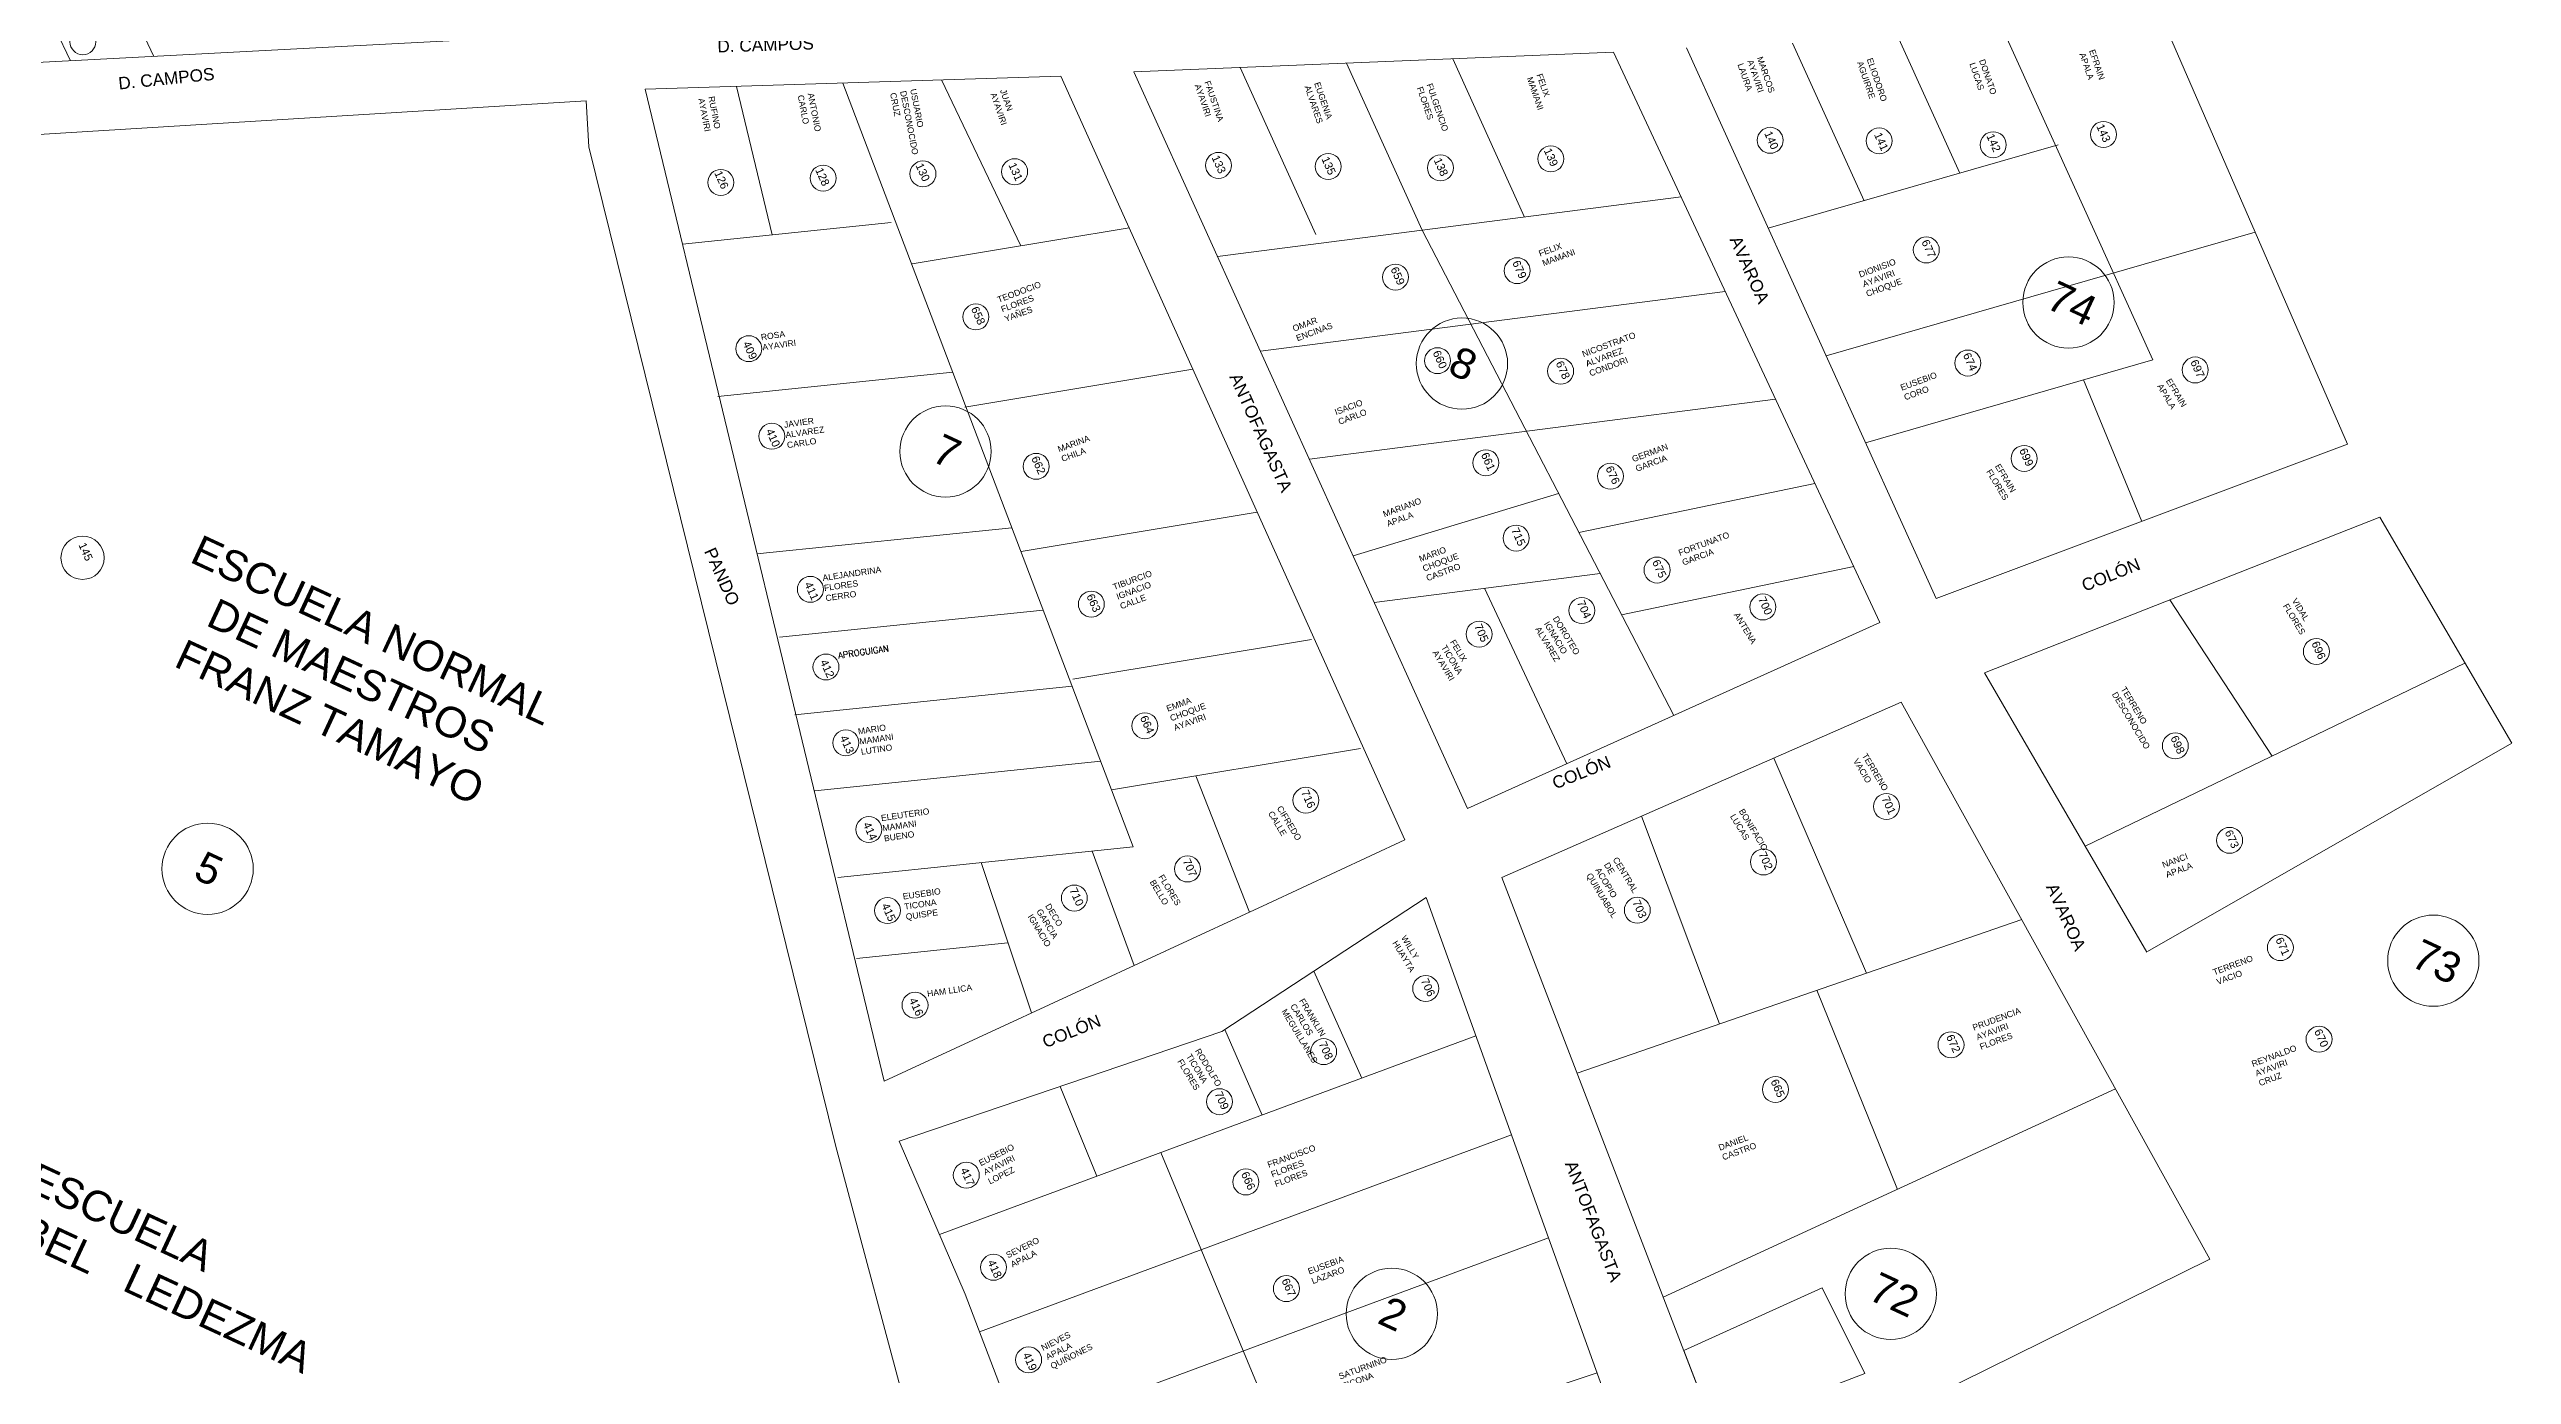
# Model space of a CAD drawing. Header units: metres. Extents: x 577726 to 579252, y 7804053 to 7806277.
# Drawn here: x 578467 to 578988, y 7804795 to 7805075 of the extents above; entities that cross this region are included whole.
import ezdxf

# ---------------------------------------------------------------- set-up
doc = ezdxf.new("R2010")
doc.units = ezdxf.units.M
for name, color, linetype, lineweight in [('CODIGOS', 80, 'Continuous', 20), ('Dibujo', 7, 'Continuous', 9), ('V-NODE-TEXT', 11, 'Continuous', 60)]:
    doc.layers.add(name, color=color, linetype=linetype, lineweight=lineweight)
doc.styles.get("Standard").update_dxf_attribs({"font": 'simplex.shx'})

msp = doc.modelspace()

# ---------------------------------------------------------------- linework, layer by layer
at = {"layer": 'CODIGOS', "linetype": 'Continuous', "lineweight": 5}
for p, q in [((578471.23, 7805072.88), (578461.76, 7805092.83)), ((578488.91, 7805073.82), (578478.81, 7805095.06)), ((578835.84, 7805076.58), (578850.95, 7805043.24)), ((578858.35, 7805077.5), (578871.22, 7805049.09)), ((578880.85, 7805078.43), (578896.89, 7805043.04)), ((578953.31, 7804991.68), (578914.89, 7805079.83)), ((578797.9, 7805074.72), (578696.35, 7805070.54)), ((578718.86, 7805071.46), (578734.89, 7805036.08)), ((578741.36, 7805072.39), (578757.4, 7805037)), ((578763.87, 7805073.32), (578779.06, 7805039.79)), ((578854.3, 7804953.95), (578797.9, 7805074.72)), ((578813.34, 7805075.65), (578866.21, 7804958.97)), ((578612.23, 7805067.47), (578619.8, 7805036.02)), ((578634.74, 7805068.17), (578696.25, 7804906.38)), ((578655.65, 7805068.82), (578672.41, 7805033.69)), ((578696.35, 7805070.54), (578767.04, 7804914.55)), ((578830.67, 7805037.4), (578892.03, 7805055.09)), ((578714.07, 7805031.43), (578812.23, 7805044.05)), ((578912.06, 7805009.55), (578896.89, 7805043.04)), ((578600.83, 7805034.07), (578644.97, 7805038.61)), ((578695.36, 7805037.53), (578649.47, 7805029.86)), ((578810.67, 7804934.25), (578757.4, 7805037)), ((578842.93, 7805010.36), (578933.75, 7805036.56)), ((578723.17, 7805011.36), (578821.58, 7805024.01)), ((578851.24, 7804992), (578912.06, 7805009.55)), ((578608.28, 7805001.78), (578658.04, 7805006.9)), ((578708.83, 7805007.6), (578660.6, 7804999.54)), ((578909.76, 7804975.33), (578897.39, 7805005.31)), ((578733.53, 7804988.5), (578832.24, 7805001.19)), ((578866.21, 7804958.97), (578953.31, 7804991.68)), ((578790.6, 7804972.96), (578840.57, 7804983.35)), ((578742.79, 7804968.07), (578786.3, 7804981.25)), ((578616.58, 7804968.43), (578670.55, 7804973.98)), ((578722.48, 7804977.27), (578672.48, 7804968.92)), ((578747.27, 7804958.17), (578795.08, 7804964.32)), ((578799.63, 7804955.55), (578848.78, 7804965.77)), ((578788.01, 7804924.01), (578770.63, 7804961.18)), ((578937.35, 7804925.64), (578915.68, 7804958.7)), ((578621.32, 7804950.81), (578677.18, 7804956.56)), ((578767.04, 7804914.55), (578854.3, 7804953.95)), ((578733.96, 7804950.34), (578683.43, 7804941.9)), ((578897.77, 7804906.57), (578978.18, 7804945.32)), ((578624.62, 7804934.36), (578683.32, 7804940.4)), ((578744.38, 7804927.25), (578691.67, 7804918.45)), ((578910.99, 7804884.23), (578988.08, 7804928.35)), ((578628.83, 7804918.3), (578689.35, 7804924.53)), ((578720.85, 7804892.57), (578709.49, 7804921.42)), ((578831.85, 7804925.2), (578851.45, 7804879.64)), ((578803.84, 7804912.87), (578820.33, 7804868.89)), ((578633.7, 7804899.94), (578696.25, 7804906.38)), ((578696.44, 7804881.26), (578687.54, 7804905.48)), ((578674.7, 7804871.22), (578664.02, 7804903.06)), ((578884.36, 7804891.01), (578790.21, 7804858.48)), ((578637.64, 7804882.76), (578669.72, 7804886.07)), ((578734.44, 7804880.05), (578744.63, 7804857.43)), ((578858.01, 7804833.83), (578840.97, 7804876.02)), ((578655.21, 7804824.31), (578768.79, 7804866.37)), ((578715.64, 7804867.72), (578723.52, 7804849.61)), ((578680.75, 7804855.65), (578688.51, 7804836.65)), ((578808.46, 7804811.01), (578904.22, 7804855.13)), ((578663.69, 7804803.67), (578776.33, 7804845.39)), ((578730.34, 7804773.7), (578702.1, 7804841.68)), ((578671.94, 7804782.01), (578784.18, 7804823.58)), ((578794.45, 7804795.01), (578726.72, 7804772.41))]:
    msp.add_line(p, q, dxfattribs=at)
for points in [[(578545.35, 7805168.88), (578544.52, 7805168.38), (578538.79, 7805183.29), (578402.43, 7805141.47), (578435.89, 7805071.01), (578578.23, 7805078.55), (578577.84, 7805087.69)], [(578580.42, 7805064.4), (578580.97, 7805054.69), (578633.19, 7804843.19), (578666.35, 7804719.25), (578463.22, 7804639.4), (578463.22, 7804639.4), (578421.17, 7804625.89), (578388.26, 7804741.23), (578381.61, 7804763.97), (578337.24, 7804916.58), (578311.65, 7805013.35), (578407.08, 7805053.77)], [(578758.25, 7804895.66), (578714.99, 7804867.3), (578646.71, 7804844.07), (578660.65, 7804811.64), (578694.22, 7804723.52), (578779.67, 7804750.85), (578807.47, 7804758.82)]]:
    msp.add_lwpolyline(points, close=True, dxfattribs=at)
for points in [[(578703.01, 7804884.25), (578703, 7804884.3), (578724.63, 7804894.32), (578724.63, 7804894.32), (578753.71, 7804907.87), (578680.92, 7805069.6), (578592.93, 7805066.87), (578643.51, 7804856.8), (578703, 7804884.3), (578703, 7804884.3), (578724.63, 7804894.32), (578724.62, 7804894.33)], [(578858.85, 7804937.08), (578774.3, 7804899.88), (578824.33, 7804769.71), (578924.18, 7804819.09), (578858.85, 7804937.08)]]:
    msp.add_lwpolyline(points, dxfattribs=at)
for centre, radius in [((578473.87, 7805076.92), 2.75), ((578831.09, 7805056.04), 2.75), ((578854.14, 7805055.92), 2.75), ((578878.31, 7805055.1), 2.75), ((578901.67, 7805057.29), 2.75), ((578630.59, 7805048.03), 2.75), ((578651.72, 7805048.93), 2.75), ((578671.13, 7805049.39), 2.75), ((578714.28, 7805050.73), 2.75), ((578737.52, 7805050.49), 2.75), ((578761.27, 7805050.2), 2.75), ((578784.65, 7805052.11), 2.75), ((578608.92, 7805047.12), 2.75), ((578864.14, 7805032.82), 2.75), ((578751.75, 7805027.06), 2.75), ((578777.53, 7805028.43), 2.75), ((578894.23, 7805021.69), 9.66), ((578662.92, 7805018.64), 2.75), ((578614.85, 7805011.91), 2.75), ((578765.83, 7805008.75), 9.66), ((578760.67, 7805009.37), 2.75), ((578786.72, 7805007.13), 2.75), ((578872.94, 7805008.87), 2.75), ((578921.07, 7805007.4), 2.75), ((578656.5, 7804990.14), 9.66), ((578619.73, 7804993.36), 2.75), ((578675.69, 7804986.99), 2.75), ((578770.89, 7804987.75), 2.75), ((578884.84, 7804988.67), 2.75), ((578797.26, 7804984.89), 2.75), ((578777.29, 7804971.8), 2.75), ((578473.81, 7804967.62), 4.58), ((578807.13, 7804965.03), 2.75), ((578627.89, 7804960.94), 2.75), ((578687.37, 7804957.8), 2.75), ((578791.21, 7804956.44), 2.75), ((578829.55, 7804957.21), 2.75), ((578769.46, 7804951.45), 2.75), ((578631.19, 7804944.49), 2.75), ((578946.72, 7804947.78), 2.75), ((578635.4, 7804928.43), 2.75), ((578698.7, 7804932.04), 2.75), ((578916.86, 7804927.78), 2.75), ((578732.8, 7804916.27), 2.75), ((578855.7, 7804914.95), 2.75), ((578500.28, 7804901.76), 9.66), ((578640.27, 7804910.07), 2.75), ((578928.35, 7804907.78), 2.75), ((578707.74, 7804901.72), 2.75), ((578829.65, 7804903.2), 2.75), ((578644.21, 7804892.9), 2.75), ((578683.77, 7804895.56), 2.75), ((578802.96, 7804892.97), 2.75), ((578971.48, 7804882.29), 9.66), ((578939.09, 7804885.06), 2.75), ((578758.16, 7804876.39), 2.75), ((578650.04, 7804872.86), 2.75), ((578947.28, 7804865.65), 2.75), ((578736.55, 7804863.03), 2.75), ((578869.37, 7804864.49), 2.75), ((578832.19, 7804855.01), 2.75), ((578714.51, 7804852.43), 2.75), ((578660.9, 7804836.87), 2.75), ((578720.09, 7804835.43), 2.75), ((578856.61, 7804811.73), 9.66), ((578666.66, 7804817.36), 2.75), ((578750.98, 7804807.51), 9.66), ((578728.66, 7804812.84), 2.75), ((578674.09, 7804797.75), 2.75)]:
    msp.add_circle(centre, radius, dxfattribs=at)
at = {"layer": 'Dibujo', "lineweight": 5}
msp.add_lwpolyline([(578824.33, 7804769.71), (578819.48, 7804782.32), (578812.79, 7804799.74), (578842.11, 7804813), (578851.09, 7804794.83), (578819.36, 7804782.64)], dxfattribs=at)
at = {"layer": 'V-NODE-TEXT', "lineweight": 5, "flags": 128}
for points in [[(578897.77, 7804906.57), (578876.49, 7804943.26), (578960.15, 7804976.24), (578988.08, 7804928.35)], [(578897.77, 7804906.57), (578910.8, 7804884.12)]]:
    msp.add_lwpolyline(points, dxfattribs=at)

# ---------------------------------------------------------------- texts
at = {"layer": 'CODIGOS', "linetype": 'Continuous', "lineweight": 5}
for s, insert, char_height, width, attachment_point, rotation in [('{\\fArial|b0|i0|c0|p34;D. CAMPOS}', (578608.15, 7805077.24), 2.6062, 32.2047, 1, 1.8843), ('{\\fArial|b0|i0|c0|p34;D. CAMPOS}', (578481.25, 7805069.38), 2.6062, 32.2047, 1, 5.8284), ('{\\fArial|b0|i0|c0|p34;MARCOS AYAVIRI LAURA}', (578829.49, 7805073.93), 1.3031, 8.9247, 1, 289.0123), ('{\\fArial|b0|i0|c0|p34;ELIODORO AGUIRRE}', (578852.74, 7805073.64), 1.3031, 8.9247, 1, 289.0123), ('{\\fArial|b0|i0|c0|p34;DONATO LUCAS}', (578876.52, 7805073.37), 1.3031, 8.9247, 1, 289.0123), ('{\\fArial|b0|i0|c0|p34;EFRAIN APALA}', (578899.81, 7805075.44), 1.3031, 8.9247, 1, 289.0123), ('{\\fArial|b0|i0|c0|p34;USUARIO DESCONOCIDO CRUZ}', (578650.29, 7805067.06), 1.3031, 8.9247, 1, 280.9675), ('{\\fArial|b0|i0|c0|p34;JUAN AYAVIRI}', (578669.26, 7805067.02), 1.3031, 8.9247, 1, 289.0123), ('{\\fArial|b0|i0|c0|p34;FAUSTINA AYAVIRI}', (578712.51, 7805068.81), 1.3031, 8.9247, 1, 289.0123), ('{\\fArial|b0|i0|c0|p34;EUGENIA ALVARES}', (578735.76, 7805068.53), 1.3031, 8.9247, 1, 289.0123), ('{\\fArial|b0|i0|c0|p34;FULGENCIO FLORES}', (578759.54, 7805068.26), 1.3031, 8.9247, 1, 289.0123), ('{\\fArial|b0|i0|c0|p34;FELIX MAMANI}', (578782.83, 7805070.32), 1.3031, 8.9247, 1, 289.0123), ('{\\fArial|b0|i0|c0|p34;RUFINO AYAVIRI}', (578607.56, 7805065.48), 1.3031, 8.9247, 1, 280.9675), ('{\\fArial|b0|i0|c0|p34;ANTONIO CARLO}', (578628.59, 7805066.17), 1.3031, 8.9247, 1, 280.9675), ('{\\fArial|b0|i0|c0|p34;140}', (578831.33, 7805058.21), 1.6941, 5.335, 1, 294.126), ('{\\fArial|b0|i0|c0|p34;141}', (578854.58, 7805057.93), 1.6941, 5.335, 1, 294.126), ('{\\fArial|b0|i0|c0|p34;142}', (578878.36, 7805057.66), 1.6941, 5.335, 1, 294.126), ('{\\fArial|b0|i0|c0|p34;143}', (578901.64, 7805059.72), 1.6941, 5.335, 1, 294.126), ('{\\fArial|b0|i0|c0|p34;130}', (578651.66, 7805051.43), 1.6941, 5.335, 1, 294.126), ('{\\fArial|b0|i0|c0|p34;131}', (578671.32, 7805051.53), 1.6941, 5.335, 1, 294.126), ('{\\fArial|b0|i0|c0|p34;133}', (578714.34, 7805053.1), 1.6941, 5.335, 1, 294.126), ('{\\fArial|b0|i0|c0|p34;135}', (578737.59, 7805052.81), 1.6941, 5.335, 1, 294.126), ('{\\fArial|b0|i0|c0|p34;138}', (578761.37, 7805052.54), 1.6941, 5.335, 1, 294.126), ('{\\fArial|b0|i0|c0|p34;139}', (578784.66, 7805054.6), 1.6941, 5.335, 1, 294.126), ('{\\fArial|b0|i0|c0|p34;126}', (578609.05, 7805049.82), 1.6941, 5.335, 1, 294.126), ('{\\fArial|b0|i0|c0|p34;128}', (578630.43, 7805050.46), 1.6941, 5.335, 1, 294.126), ('{\\fArial|b0|i0|c0|p34;AVAROA}', (578824.8, 7805036.1), 2.6062, 32.2047, 1, 294.1916), ('{\\fArial|b0|i0|c0|p34;677}', (578864.61, 7805035.24), 1.6941, 5.335, 1, 294.126), ('{\\fArial|b0|i0|c0|p34;679}', (578777.99, 7805030.84), 1.6941, 5.335, 1, 294.126), ('{\\fArial|b0|i0|c0|p34;FELIX  MAMANI}', (578781.91, 7805032.62), 1.3031, 9.584, 1, 20.4013), ('{\\fArial|b0|i0|c0|p34;DIONISIO AYAVIRI CHOQUE}', (578849.69, 7805028.17), 1.3031, 9.584, 1, 20.4013), ('{\\fArial|b0|i0|c0|p34;TEODOCIO FLORES YAÑES}', (578667.31, 7805022.84), 1.3031, 9.584, 1, 20.4013), ('{\\fArial|b0|i0|c0|p34;659}', (578752.21, 7805029.47), 1.6941, 5.335, 1, 294.126), ('{\\fArial|b0|i0|c0|p34;\\C7;74}', (578891.82, 7805026.53), 6.4352, 0.6435, 1, 335.126), ('{\\fArial|b0|i0|c0|p34;658}', (578663.39, 7805021.06), 1.6941, 5.335, 1, 294.126), ('{\\fArial|b0|i0|c0|p34;ROSA AYAVIRI}', (578617.32, 7805014.97), 1.3031, 9.8293, 1, 8.3256), ('{\\fArial|b0|i0|c0|p34;OMAR ENCINAS}', (578729.8, 7805016.73), 1.3031, 9.584, 1, 20.4013), ('{\\fArial|b0|i0|c0|p34;NICOSTRATO ALVAREZ CONDORI}', (578791.1, 7805011.32), 1.3031, 9.584, 1, 20.4013), ('{\\fArial|b0|i0|c0|p34;409}', (578615.09, 7805013.72), 1.6941, 5.335, 1, 294.126), ('{\\fArial|b0|i0|c0|p34;660}', (578761.14, 7805011.78), 1.6941, 5.335, 1, 294.126), ('{\\fArial|b0|i0|c0|p34;\\C7;8}', (578765.2, 7805012.73), 6.4352, 0.6435, 1, 335.126), ('{\\fArial|b0|i0|c0|p34;678}', (578787.18, 7805009.54), 1.6941, 5.335, 1, 294.126), ('{\\fArial|b0|i0|c0|p34;674}', (578873.4, 7805011.28), 1.6941, 5.335, 1, 294.126), ('{\\fArial|b0|i0|c0|p34;697}', (578921.53, 7805009.81), 1.6941, 5.335, 1, 294.126), ('{\\fArial|b0|i0|c0|p34;ANTOFAGASTA}', (578718.92, 7805007.04), 2.6062, 32.2047, 1, 294.1916), ('{\\fArial|b0|i0|c0|p34;EUSEBIO CORO}', (578858.49, 7805004.21), 1.3031, 9.584, 1, 20.4013), ('{\\fArial|b0|i0|c0|p34;EFRAIN APALA}', (578915.92, 7805005.77), 1.3031, 9.584, 1, 301.0836), ('{\\fArial|b0|i0|c0|p34;ISACIO CARLO}', (578738.72, 7804999.04), 1.3031, 9.584, 1, 20.4013), ('{\\fArial|b0|i0|c0|p34;410}', (578619.97, 7804995.18), 1.6941, 5.335, 1, 294.126), ('{\\fArial|b0|i0|c0|p34;JAVIER ALVAREZ CARLO}', (578622.21, 7804996.42), 1.3031, 9.8293, 1, 8.3256), ('{\\fArial|b0|i0|c0|p34;\\C7;7}', (578655.88, 7804994.12), 6.4352, 0.6435, 1, 335.126), ('{\\fArial|b0|i0|c0|p34;MARINA CHILA}', (578680.08, 7804991.18), 1.3031, 9.584, 1, 20.4013), ('{\\fArial|b0|i0|c0|p34;662}', (578676.16, 7804989.4), 1.6941, 5.335, 1, 294.126), ('{\\fArial|b0|i0|c0|p34;661}', (578771.35, 7804990.16), 1.6941, 5.335, 1, 294.126), ('{\\fArial|b0|i0|c0|p34;GERMAN GARCIA}', (578801.65, 7804989.09), 1.3031, 9.584, 1, 20.4013), ('{\\fArial|b0|i0|c0|p34;699}', (578885.31, 7804991.09), 1.6941, 5.335, 1, 294.126), ('{\\fArial|b0|i0|c0|p34;676}', (578797.73, 7804987.3), 1.6941, 5.335, 1, 294.126), ('{\\fArial|b0|i0|c0|p34;EFRAIN FLORES}', (578879.74, 7804987.68), 1.3031, 9.584, 1, 301.0836), ('{\\fArial|b0|i0|c0|p34;MARIANO APALA}', (578748.94, 7804977.42), 1.3031, 9.584, 1, 20.4013), ('{\\fArial|b0|i0|c0|p34;ESCUELA NORMAL \\PDE MAESTROS\\PFRANZ TAMAYO}', (578536.56, 7804955.23), 6.4352, 114.7067, 2, 335.126), ('{\\fArial|b0|i0|c0|p34;715}', (578777.76, 7804974.22), 1.6941, 5.335, 1, 294.126), ('{\\fArial|b0|i0|c0|p34;FORTUNATO GARCIA}', (578811.51, 7804969.23), 1.3031, 9.584, 1, 20.4013), ('{\\fArial|b0|i0|c0|p34;145}', (578474.44, 7804971.06), 1.6941, 5.335, 1, 294.126), ('{\\fArial|b0|i0|c0|p34;PANDO}', (578607.72, 7804970.1), 2.6062, 32.2047, 1, 294.1916), ('{\\fArial|b0|i0|c0|p34;MARIO CHOQUE CASTRO}', (578756.58, 7804967.95), 1.3031, 9.584, 1, 20.4013), ('{\\fArial|b0|i0|c0|p34;675}', (578807.59, 7804967.45), 1.6941, 5.335, 1, 294.126), ('{\\fArial|b0|i0|c0|p34;COLÓN}', (578896.71, 7804962.84), 2.6062, 32.2047, 1, 21.8718), ('{\\fArial|b0|i0|c0|p34;411}', (578628.14, 7804962.75), 1.6941, 5.335, 1, 294.126), ('{\\fArial|b0|i0|c0|p34;ALEJANDRINA FLORES CERRO}', (578630.37, 7804964), 1.3031, 9.8293, 1, 8.3256), ('{\\fArial|b0|i0|c0|p34;TIBURCIO IGNACIO CALLE}', (578691.75, 7804961.99), 1.3031, 9.584, 1, 20.4013), ('{\\fArial|b0|i0|c0|p34;663}', (578687.83, 7804960.21), 1.6941, 5.335, 1, 294.126), ('{\\fArial|b0|i0|c0|p34;704}', (578791.68, 7804958.86), 1.6941, 5.335, 1, 294.126), ('{\\fArial|b0|i0|c0|p34;700}', (578830.02, 7804959.62), 1.6941, 5.335, 1, 294.126), ('{\\fArial|b0|i0|c0|p34;VIDAL FLORES}', (578942.57, 7804959.23), 1.3031, 9.584, 1, 301.0836), ('{\\fArial|b0|i0|c0|p34;705}', (578769.93, 7804953.87), 1.6941, 5.335, 1, 294.126), ('{\\fArial|b0|i0|c0|p34;DOROTEO IGNACIO ALVAREZ}', (578786.11, 7804955.45), 1.3031, 9.584, 1, 301.0836), ('{\\fArial|b0|i0|c0|p34;ANTENA}', (578824.45, 7804956.22), 1.3031, 9.584, 1, 301.0836), ('APROGUIGAN', (578633.67, 7804947.55), 1.303, 9.8293, 1, 8.3256), ('{\\fArial|b0|i0|c0|p34;FELIX TICONA AYAVIRI}', (578764.36, 7804950.46), 1.3031, 9.584, 1, 301.0836), ('{\\fArial|b0|i0|c0|p34;696}', (578947.18, 7804950.2), 1.6941, 5.335, 1, 294.126), ('{\\fArial|b0|i0|c0|p34;412}', (578631.44, 7804946.3), 1.6941, 5.335, 1, 294.126), ('{\\fArial|b0|i0|c0|p34;EMMA CHOQUE AYAVIRI}', (578703.09, 7804936.23), 1.3031, 9.584, 1, 20.4013), ('{\\fArial|b0|i0|c0|p34;TERRENO DESCONOCIDO}', (578906.35, 7804940.51), 1.3031, 9.584, 1, 301.0836), ('{\\fArial|b0|i0|c0|p34;MARIO MAMANI LUTINO}', (578637.87, 7804931.49), 1.3031, 9.8293, 1, 8.3256), ('{\\fArial|b0|i0|c0|p34;664}', (578699.17, 7804934.45), 1.6941, 5.335, 1, 294.126), ('{\\fArial|b0|i0|c0|p34;413}', (578635.64, 7804930.24), 1.6941, 5.335, 1, 294.126), ('{\\fArial|b0|i0|c0|p34;COLÓN}', (578784.62, 7804920.97), 2.6062, 32.2047, 1, 21.8718), ('{\\fArial|b0|i0|c0|p34;TERRENO VACIO}', (578851.56, 7804926.4), 1.3031, 9.584, 1, 301.0836), ('{\\fArial|b0|i0|c0|p34;698}', (578917.33, 7804930.19), 1.6941, 5.335, 1, 294.126), ('{\\fArial|b0|i0|c0|p34;CIFREDO CALLE}', (578727.7, 7804915.28), 1.3031, 9.584, 1, 301.0836), ('{\\fArial|b0|i0|c0|p34;716}', (578733.27, 7804918.68), 1.6941, 5.335, 1, 294.126), ('{\\fArial|b0|i0|c0|p34;701}', (578856.17, 7804917.36), 1.6941, 5.335, 1, 294.126), ('{\\fArial|b0|i0|c0|p34;414}', (578640.52, 7804911.89), 1.6941, 5.335, 1, 294.126), ('{\\fArial|b0|i0|c0|p34;ELEUTERIO MAMANI BUENO}', (578642.75, 7804913.13), 1.3031, 9.8293, 1, 8.3256), ('{\\fArial|b0|i0|c0|p34;BONIFACIO LUCAS}', (578825.51, 7804914.65), 1.3031, 9.584, 1, 301.0836), ('{\\fArial|b0|i0|c0|p34;673}', (578928.82, 7804910.2), 1.6941, 5.335, 1, 294.126), ('{\\fArial|b0|i0|c0|p34;\\C7;5}', (578499.66, 7804905.74), 6.4352, 0.6435, 1, 335.126), ('{\\fArial|b0|i0|c0|p34;702}', (578830.12, 7804905.62), 1.6941, 5.335, 1, 294.126), ('{\\fArial|b0|i0|c0|p34;NANCI APALA}', (578913.9, 7804903.13), 1.3031, 9.584, 1, 20.4013), ('{\\fArial|b0|i0|c0|p34;FLORES BELLO}', (578702.64, 7804900.73), 1.3031, 9.584, 1, 301.0836), ('{\\fArial|b0|i0|c0|p34;707}', (578708.21, 7804904.13), 1.6941, 5.335, 1, 294.126), ('{\\fArial|b0|i0|c0|p34;CENTRAL DE ACOPIO QUINUABOL}', (578798.81, 7804904.41), 1.3031, 9.584, 1, 301.0836), ('{\\fArial|b0|i0|c0|p34;415}', (578644.45, 7804894.71), 1.6941, 5.335, 1, 294.126), ('{\\fArial|b0|i0|c0|p34;EUSEBIO TICONA QUISPE}', (578647.36, 7804896.52), 1.3031, 9.8293, 1, 8.3256), ('{\\fArial|b0|i0|c0|p34;DECO GARCIA IGNACIO}', (578678.66, 7804894.56), 1.3031, 9.584, 1, 301.0836), ('{\\fArial|b0|i0|c0|p34;710}', (578684.23, 7804897.97), 1.6941, 5.335, 1, 294.126), ('{\\fArial|b0|i0|c0|p34;703}', (578803.42, 7804895.38), 1.6941, 5.335, 1, 294.126), ('{\\fArial|b0|i0|c0|p34;AVAROA}', (578891.8, 7804899.01), 2.6062, 32.2047, 1, 294.1916), ('{\\fArial|b0|i0|c0|p34;WILLY HUAYTA}', (578754.01, 7804887.83), 1.3031, 9.584, 1, 301.0836), ('{\\fArial|b0|i0|c0|p34;671}', (578939.56, 7804887.47), 1.6941, 5.335, 1, 294.126), ('{\\fArial|b0|i0|c0|p34;\\C7;73}', (578969.06, 7804887.13), 6.4352, 0.6435, 1, 335.126), ('{\\fArial|b0|i0|c0|p34;706}', (578758.62, 7804878.8), 1.6941, 5.335, 1, 294.126), ('{\\fArial|b0|i0|c0|p34;TERRENO VACIO}', (578924.64, 7804880.4), 1.3031, 9.584, 1, 20.4013), ('{\\fArial|b0|i0|c0|p34;416}', (578650.28, 7804874.67), 1.6941, 5.335, 1, 294.126), ('{\\fArial|b0|i0|c0|p34;HAM LLICA}', (578652.51, 7804875.92), 1.3031, 9.8293, 1, 8.3256), ('{\\fArial|b0|i0|c0|p34;FRANKLIN CARLOS MEGUILLANES}', (578732.4, 7804874.47), 1.3031, 9.584, 1, 301.0836), ('{\\fArial|b0|i0|c0|p34;COLÓN}', (578676.67, 7804866.16), 2.6062, 32.2047, 1, 21.8718), ('{\\fArial|b0|i0|c0|p34;PRUDENCIA AYAVIRI FLORES}', (578873.76, 7804868.68), 1.3031, 9.584, 1, 20.4013), ('{\\fArial|b0|i0|c0|p34;RODOLFO TICONA FLORES}', (578710.36, 7804863.87), 1.3031, 9.584, 1, 301.0836), ('{\\fArial|b0|i0|c0|p34;708}', (578737.01, 7804865.44), 1.6941, 5.335, 1, 294.126), ('{\\fArial|b0|i0|c0|p34;672}', (578869.84, 7804866.9), 1.6941, 5.335, 1, 294.126), ('{\\fArial|b0|i0|c0|p34;REYNALDO AYAVIRI CRUZ}', (578932.83, 7804861), 1.3031, 9.584, 1, 20.4013), ('{\\fArial|b0|i0|c0|p34;670}', (578947.74, 7804868.06), 1.6941, 5.335, 1, 294.126), ('{\\fArial|b0|i0|c0|p34;709}', (578714.97, 7804854.84), 1.6941, 5.335, 1, 294.126), ('{\\fArial|b0|i0|c0|p34;665}', (578832.66, 7804857.43), 1.6941, 5.335, 1, 294.126), ('{\\fArial|b0|i0|c0|p34;EUSEBIO AYAVIRI LOPEZ}', (578663.38, 7804839.93), 1.3031, 9.8293, 1, 26.6743), ('{\\fArial|b0|i0|c0|p34;FRANCISCO FLORES FLORES}', (578724.48, 7804839.63), 1.3031, 9.584, 1, 20.4013), ('{\\fArial|b0|i0|c0|p34;DANIEL CASTRO}', (578819.98, 7804843.25), 1.3031, 9.584, 1, 20.4013), ('{\\fArial|b0|i0|c0|p34;ESCUELA  \\PBERNABEL   LEDEZMA}', (578483.27, 7804830.91), 6.4352, 114.7067, 2, 335.126), ('{\\fArial|b0|i0|c0|p34;417}', (578661.15, 7804838.69), 1.6941, 5.335, 1, 294.126), ('{\\fArial|b0|i0|c0|p34;666}', (578720.56, 7804837.84), 1.6941, 5.335, 1, 294.126), ('{\\fArial|b0|i0|c0|p34;ANTOFAGASTA}', (578790.02, 7804840.23), 2.6062, 32.2047, 1, 291.1028), ('{\\fArial|b0|i0|c0|p34;SEVERO APALA}', (578669.13, 7804820.41), 1.3031, 9.8293, 1, 26.6743), ('{\\fArial|b0|i0|c0|p34;418}', (578666.9, 7804819.17), 1.6941, 5.335, 1, 294.126), ('{\\fArial|b0|i0|c0|p34;EUSEBIA LAZARO}', (578733.05, 7804817.04), 1.3031, 9.584, 1, 20.4013), ('{\\fArial|b0|i0|c0|p34;\\C7;72}', (578854.2, 7804816.58), 6.4352, 0.6435, 1, 335.126), ('{\\fArial|b0|i0|c0|p34;667}', (578729.13, 7804815.25), 1.6941, 5.335, 1, 294.126), ('{\\fArial|b0|i0|c0|p34;\\C7;2}', (578750.36, 7804811.49), 6.4352, 0.6435, 1, 335.126), ('{\\fArial|b0|i0|c0|p34;NIEVES APALA QUIÑONES}', (578676.57, 7804800.8), 1.3031, 9.8293, 1, 26.6743), ('{\\fArial|b0|i0|c0|p34;419}', (578674.34, 7804799.56), 1.6941, 5.335, 1, 294.126), ('{\\fArial|b0|i0|c0|p34;SATURNINO TICONA LUTINO}', (578739.57, 7804794.79), 1.3031, 9.584, 1, 20.4013)]:
    msp.add_mtext(s, dxfattribs=dict(at, insert=insert, char_height=char_height, width=width, attachment_point=attachment_point, rotation=rotation))

doc.saveas('drawing.dxf')
